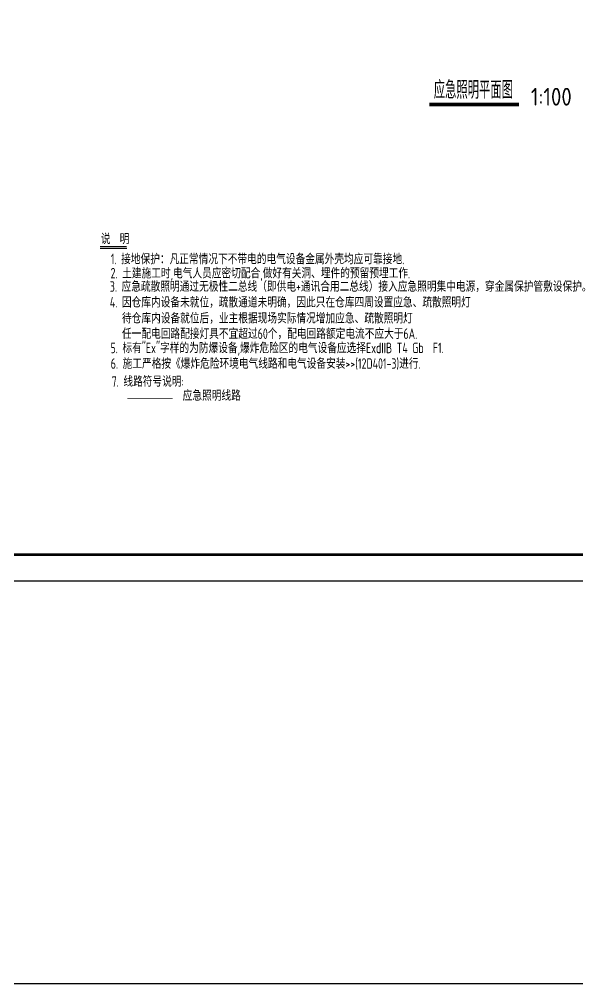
# Model space of a CAD drawing. Extents: x 1151645 to 1632247, y -116298 to 25377.
# Drawn here: x 1205697 to 1226904, y -116298 to -79664 of the extents above; entities that cross this region are included whole.
import ezdxf

# ---------------------------------------------------------------- set-up
doc = ezdxf.new("R2010")
doc.units = 0
doc.header["$LTSCALE"] = 1000
doc.header["$MEASUREMENT"] = 0
doc.linetypes.add('DASH', pattern=[0.35, 0.25, -0.1])
doc.layers.get('0').update_dxf_attribs({"linetype": 'CONTINUOUS'})
for name, color, linetype in [('DIM_SYMB', 3, 'CONTINUOUS'), ('PUB_TEXT', 7, 'CONTINUOUS'), ('PUB_TITLE', 4, 'CONTINUOUS'), ('WIRE-照明', 1, 'CONTINUOUS')]:
    doc.layers.add(name, color=color, linetype=linetype)
doc.styles.add('sceic', font='sceie.shx', dxfattribs={"width": 0.67, "bigfont": 'sceic.shx'})
doc.styles.add('sceie', font='sceie.shx', dxfattribs={"width": 0.7, "bigfont": 'sceic.shx'})
doc.styles.get("Standard").update_dxf_attribs({"font": 'GBENOR', "bigfont": 'GBCBIG'})

msp = doc.modelspace()

# ---------------------------------------------------------------- linework, layer by layer
msp.add_line((1208762.3, -88356.1), (1209777, -88356.1))
at = {"color": 1}
msp.add_lwpolyline([(1151644.8, 25376.6), (1632247.4, 25376.6), (1632247.4, -116298), (1151644.8, -116298)], close=True, dxfattribs=at)
at = {"const_width": 40}
msp.add_lwpolyline([(1208760.6, -88292.9), (1209777, -88292.9)], dxfattribs=at)
at = {"layer": 'DIM_SYMB', "const_width": 140}
msp.add_lwpolyline([(1221266.6, -82900.8), (1224678.4, -82900.8)], dxfattribs=at)
at = {"layer": 'PUB_TITLE', "color": 4}
msp.add_lwpolyline([(1162106.4, -100998.1), (1246206.4, -100998.1), (1246206.4, -41598.1), (1162106.4, -41598.1)], close=True, dxfattribs=at)
at = {"layer": 'PUB_TITLE', "color": 4, "const_width": 100}
msp.add_lwpolyline([(1164606.4, -99998.1), (1245206.4, -99998.1), (1245206.4, -42598.1), (1164606.4, -42598.1)], close=True, dxfattribs=at)
at = {"layer": 'WIRE-照明', "color": 1, "linetype": 'DASH', "const_width": 31.9, "elevation": -192}
msp.add_lwpolyline([(1209801.6, -94074.6), (1211522.2, -94074.6)], dxfattribs=at)

# ---------------------------------------------------------------- texts
at = {"style": 'sceie', "width": 0.8}
for s, p in [('说  明', (1208795.1, -88204.6)), ('1. 接地保护：凡正常情况下不带电的电气设备金属外壳均应可靠接地.', (1209174.1, -88969.7)), ('2. 土建施工时,电气人员应密切配合,做好有关洞、埋件的预留预埋工作.', (1209163.1, -89508.2)), ('4. 因仓库内设备未就位，疏散通道未明确，因此只在仓库四周设置应急、疏散照明灯', (1209135.6, -90612.7)), ('待仓库内设备就位后，业主根据现场实际情况增加应急、疏散照明灯', (1209597.9, -91219.9)), ('任一配电回路配接灯具不宜超过60个，配电回路额定电流不应大于6A.', (1209597.9, -91806.5)), ('5. 标有"Ex"字样的为防爆设备,爆炸危险区的电气设备应选择ExdIIB T4 Gb  F1.', (1209162, -92347.8)), ('6. 施工严格按《爆炸危险环境电气线路和电气设备安装>>(12D401-3)进行.', (1209169, -92940.8)), ('7. 线路符号说明:', (1209205.3, -93620.7)), ('应急照明线路', (1211901, -94155.5))]:
    msp.add_text(s, height=400, dxfattribs=at).set_placement(p)
at = {"color": 1, "style": 'sceie', "width": 0.8}
msp.add_text('3. 应急疏散照明通过无极性二总线（即供电+通讯合用二总线）接入应急照明集中电源，穿金属保护管敷设保护。', height=400, dxfattribs=at).set_placement((1209135.6, -90014.5))
at = {"layer": 'PUB_TEXT', "style": 'sceic', "width": 0.67}
msp.add_text('应急照明平面图', height=675.18, dxfattribs=at).set_placement((1221437.1, -82684.6))
at = {"layer": 'PUB_TEXT'}
msp.add_text('1:100', height=675.18, dxfattribs=at).set_placement((1225125.6, -82943.9))

doc.saveas('drawing.dxf')
